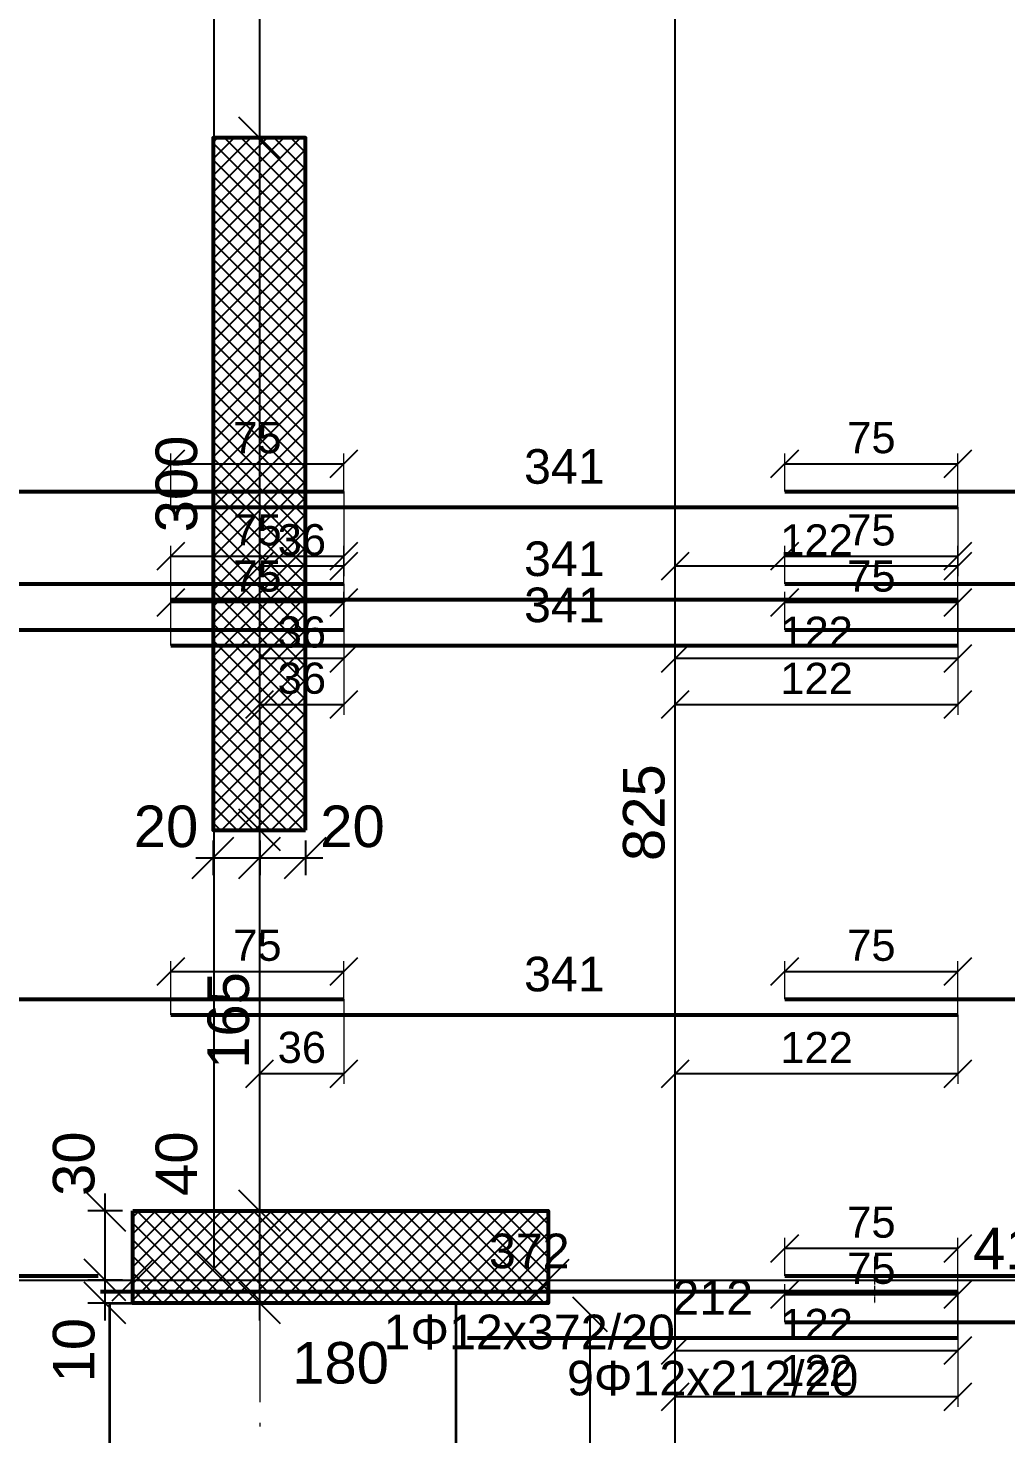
# Model space of a CAD drawing. Header units: millimetres. Extents: x -404 to 6018, y -5139 to 7890.
# Drawn here: x 725 to 1148, y -57 to 553 of the extents above; entities that cross this region are included whole.
import ezdxf
from ezdxf.enums import TextEntityAlignment as Align

# ---------------------------------------------------------------- set-up
doc = ezdxf.new("R2010")
doc.units = ezdxf.units.MM
doc.linetypes.add('ZWCAD_ISO04W100', pattern=[30.5, 24, -3, 0.5, -3])
for name, color, linetype, lineweight in [('AXIS LINES', 255, 'ZWCAD_ISO04W100', 13), ('SLAB', 3, 'Continuous', 35), ('WALL', 10, 'Continuous', 53)]:
    doc.layers.add(name, color=color, linetype=linetype, lineweight=lineweight)
for name, color, linetype in [('FW_DIM', 7, 'Continuous'), ('FW_WALL_HATCH', 8, 'Continuous'), ('REB_BOT_MESH_X', 5, 'Continuous'), ('REB_BOT_MESH_X_AXDIM', 5, 'Continuous'), ('REB_BOT_MESH_X_LAP', 5, 'Continuous'), ('REB_BOT_MESH_X_RANGE', 5, 'Continuous'), ('REB_BOT_MESH_X_TEXT', 5, 'Continuous')]:
    doc.layers.add(name, color=color, linetype=linetype)
doc.styles.add('REBAR_TXT', font='arial.ttf')
doc.styles.get("Standard").update_dxf_attribs({"font": 'arial.ttf'})
doc.dimstyles.new('FW_DIM', dxfattribs={"dimtxt": 18, "dimasz": 9, "dimexe": 7.5, "dimexo": 4.5, "dimgap": 4.5, "dimtad": 1, "dimdec": 0, "dimtxsty": 'Standard', "dimtsz": 9, "dimcen": 2.5, "dimdle": 7.5, "dimclrd": 256, "dimclre": 256, "dimclrt": 7, "dimazin": 3, "dimtfac": 1, "dimtmove": 2, "dimatfit": 3})
doc.dimstyles.new('REBAR LAP', dxfattribs={"dimtxt": 13.5, "dimasz": 2.5, "dimexe": 4.5, "dimexo": 0, "dimgap": 4.5, "dimtad": 1, "dimdec": 0, "dimtxsty": 'Standard', "dimtsz": 6, "dimcen": 2.5, "dimclrd": 6, "dimclre": 6, "dimclrt": 7, "dimazin": 3, "dimtfac": 1, "dimtmove": 2, "dimatfit": 3, "dimlwd": 25, "dimlwe": 18})
doc.dimstyles.new('REBAR M-200', dxfattribs={"dimtxt": 15, "dimasz": 15, "dimexe": 25, "dimexo": 12.5, "dimgap": 10, "dimtad": 1, "dimdec": 0, "dimtxsty": 'Standard', "dimblk": 'NONE', "dimcen": 50, "dimse1": 1, "dimse2": 1, "dimclrd": 6, "dimclre": 6, "dimclrt": 7, "dimazin": 3, "dimtfac": 1, "dimtmove": 2, "dimatfit": 3, "dimldrblk": 'NONE', "dimlwd": 53})
doc.dimstyles.new('REBAR RANGE', dxfattribs={"dimtxt": 15, "dimasz": 2.5, "dimexe": 0, "dimexo": 0, "dimgap": 10, "dimtad": 1, "dimdec": 0, "dimtxsty": 'Standard', "dimtsz": 7.5, "dimcen": 2.5, "dimse1": 1, "dimse2": 1, "dimclrd": 6, "dimclre": 6, "dimclrt": 7, "dimazin": 3, "dimtfac": 1, "dimtmove": 2, "dimatfit": 3, "dimlwd": 25})

# ---------------------------------------------------------------- blocks, each defined once
blk = doc.blocks.new('*D276')
at = {"color": 6, "lineweight": 53}
blk.add_line((395.5, 351.75), (861.5, 351.75), dxfattribs=at)
at = {"layer": 'Defpoints'}
for p in [(395.5, 351.75), (395.5, 351.75), (861.5, 351.75)]:
    blk.add_point(p, dxfattribs=at)
at = {"layer": 'REB_BOT_MESH_X', "color": 7, "insert": (628.5, 369.25), "char_height": 15, "attachment_point": 5}
blk.add_mtext('466', dxfattribs=at)
blk = doc.blocks.new('_NONE')
blk = doc.blocks.new('*D277')
at = {"color": 6, "lineweight": 53}
blk.add_line((786.5, 345), (1127.5, 345), dxfattribs=at)
at = {"layer": 'Defpoints'}
for p in [(786.5, 345), (786.5, 345), (1127.5, 345)]:
    blk.add_point(p, dxfattribs=at)
at = {"layer": 'REB_BOT_MESH_X', "color": 7, "insert": (957, 362.5), "char_height": 15, "attachment_point": 5}
blk.add_mtext('341', dxfattribs=at)
blk = doc.blocks.new('*D278')
at = {"color": 6, "lineweight": 53}
blk.add_line((1052.5, 351.75), (1638.5, 351.75), dxfattribs=at)
at = {"layer": 'Defpoints'}
for p in [(1052.5, 351.75), (1052.5, 351.75), (1638.5, 351.75)]:
    blk.add_point(p, dxfattribs=at)
at = {"layer": 'REB_BOT_MESH_X', "color": 7, "insert": (1345.5, 369.25), "char_height": 15, "attachment_point": 5}
blk.add_mtext('586', dxfattribs=at)
blk = doc.blocks.new('_Oblique')
at = {"color": 0, "linetype": 'ByBlock', "lineweight": -2}
blk.add_line((-0.5, -0.5), (0.5, 0.5), dxfattribs=at)
blk = doc.blocks.new('*D282')
at = {"color": 6, "lineweight": 18}
for p, q in [((786.5, 345), (786.5, 368.25)), ((861.5, 351.75), (861.5, 368.25))]:
    blk.add_line(p, q, dxfattribs=at)
at = {"color": 6, "lineweight": 25}
blk.add_line((786.5, 363.75), (861.5, 363.75), dxfattribs=at)
at = {"layer": 'Defpoints'}
for p in [(786.5, 363.75), (861.5, 351.75), (786.5, 345)]:
    blk.add_point(p, dxfattribs=at)
at = {"layer": 'REB_BOT_MESH_X_LAP', "color": 6, "xscale": 12, "yscale": 12}
for p in [(786.5, 363.75), (861.5, 363.75)]:
    blk.add_blockref('_OBLIQUE', p, dxfattribs=at)
at = {"layer": 'REB_BOT_MESH_X_LAP', "color": 7, "insert": (824, 375), "char_height": 13.5, "attachment_point": 5}
blk.add_mtext('75', dxfattribs=at)
blk = doc.blocks.new('*D283')
at = {"color": 6, "lineweight": 18}
for p, q in [((825, 351.75), (825, 315)), ((861.5, 351.75), (861.5, 315))]:
    blk.add_line(p, q, dxfattribs=at)
at = {"color": 6, "lineweight": 25}
blk.add_line((825, 319.5), (861.5, 319.5), dxfattribs=at)
at = {"layer": 'Defpoints'}
for p in [(825, 351.75), (861.5, 351.75), (825, 319.5)]:
    blk.add_point(p, dxfattribs=at)
at = {"layer": 'REB_BOT_MESH_X_AXDIM', "color": 6, "xscale": 12, "yscale": 12}
for p in [(825, 319.5), (861.5, 319.5)]:
    blk.add_blockref('_OBLIQUE', p, dxfattribs=at)
at = {"layer": 'REB_BOT_MESH_X_AXDIM', "color": 7, "insert": (843.25, 330.75), "char_height": 13.5, "attachment_point": 5}
blk.add_mtext('36', dxfattribs=at)
blk = doc.blocks.new('*D284')
at = {"color": 6, "lineweight": 18}
for p, q in [((1052.5, 351.75), (1052.5, 368.25)), ((1127.5, 345), (1127.5, 368.25))]:
    blk.add_line(p, q, dxfattribs=at)
at = {"color": 6, "lineweight": 25}
blk.add_line((1052.5, 363.75), (1127.5, 363.75), dxfattribs=at)
at = {"layer": 'Defpoints'}
for p in [(1052.5, 363.75), (1052.5, 351.75), (1127.5, 345)]:
    blk.add_point(p, dxfattribs=at)
at = {"layer": 'REB_BOT_MESH_X_LAP', "color": 6, "xscale": 12, "yscale": 12}
for p in [(1052.5, 363.75), (1127.5, 363.75)]:
    blk.add_blockref('_OBLIQUE', p, dxfattribs=at)
at = {"layer": 'REB_BOT_MESH_X_LAP', "color": 7, "insert": (1090, 375), "char_height": 13.5, "attachment_point": 5}
blk.add_mtext('75', dxfattribs=at)
blk = doc.blocks.new('*D285')
at = {"color": 6, "lineweight": 18}
for p, q in [((1005, 345), (1005, 315)), ((1127.5, 345), (1127.5, 315))]:
    blk.add_line(p, q, dxfattribs=at)
at = {"color": 6, "lineweight": 25}
blk.add_line((1005, 319.5), (1127.5, 319.5), dxfattribs=at)
at = {"layer": 'Defpoints'}
for p in [(1005, 345), (1127.5, 345), (1005, 319.5)]:
    blk.add_point(p, dxfattribs=at)
at = {"layer": 'REB_BOT_MESH_X_AXDIM', "color": 6, "xscale": 12, "yscale": 12}
for p in [(1005, 319.5), (1127.5, 319.5)]:
    blk.add_blockref('_OBLIQUE', p, dxfattribs=at)
at = {"layer": 'REB_BOT_MESH_X_AXDIM', "color": 7, "insert": (1066.25, 330.75), "char_height": 13.5, "attachment_point": 5}
blk.add_mtext('122', dxfattribs=at)
blk = doc.blocks.new('*D289')
at = {"color": 6, "lineweight": 53}
blk.add_line((395.5, 11.75), (755, 11.75), dxfattribs=at)
at = {"layer": 'Defpoints'}
for p in [(395.5, 11.75), (395.5, 11.75), (755, 11.75)]:
    blk.add_point(p, dxfattribs=at)
at = {"layer": 'REB_BOT_MESH_X', "color": 7, "insert": (575.25, 29.25), "char_height": 15, "attachment_point": 5}
blk.add_mtext('360', dxfattribs=at)
blk = doc.blocks.new('*D312')
at = {"color": 6, "lineweight": 53}
blk.add_line((915, -15), (1127.5, -15), dxfattribs=at)
at = {"layer": 'Defpoints'}
for p in [(915, -15), (915, -15), (1127.5, -15)]:
    blk.add_point(p, dxfattribs=at)
at = {"layer": 'REB_BOT_MESH_X', "color": 7, "insert": (1021.25, 2.5), "char_height": 15, "attachment_point": 5}
blk.add_mtext('212', dxfattribs=at)
blk = doc.blocks.new('*D313')
at = {"color": 6, "lineweight": 53}
blk.add_line((1052.5, -8.25), (1604, -8.25), dxfattribs=at)
at = {"layer": 'Defpoints'}
for p in [(1052.5, -8.25), (1052.5, -8.25), (1604, -8.25)]:
    blk.add_point(p, dxfattribs=at)
at = {"layer": 'REB_BOT_MESH_X', "color": 7, "insert": (1328.25, 9.25), "char_height": 15, "attachment_point": 5}
blk.add_mtext('552', dxfattribs=at)
blk = doc.blocks.new('*D314')
at = {"color": 6, "lineweight": 18}
for p, q in [((1052.5, -8.25), (1052.5, 8.25)), ((1127.5, -15), (1127.5, 8.25))]:
    blk.add_line(p, q, dxfattribs=at)
at = {"color": 6, "lineweight": 25}
blk.add_line((1052.5, 3.75), (1127.5, 3.75), dxfattribs=at)
at = {"layer": 'Defpoints'}
for p in [(1052.5, 3.75), (1052.5, -8.25), (1127.5, -15)]:
    blk.add_point(p, dxfattribs=at)
at = {"layer": 'REB_BOT_MESH_X_LAP', "color": 6, "xscale": 12, "yscale": 12}
for p in [(1052.5, 3.75), (1127.5, 3.75)]:
    blk.add_blockref('_OBLIQUE', p, dxfattribs=at)
at = {"layer": 'REB_BOT_MESH_X_LAP', "color": 7, "insert": (1090, 15), "char_height": 13.5, "attachment_point": 5}
blk.add_mtext('75', dxfattribs=at)
blk = doc.blocks.new('*D315')
at = {"color": 6, "lineweight": 18}
for p, q in [((1005, -15), (1005, -45)), ((1127.5, -15), (1127.5, -45))]:
    blk.add_line(p, q, dxfattribs=at)
at = {"color": 6, "lineweight": 25}
blk.add_line((1005, -40.5), (1127.5, -40.5), dxfattribs=at)
at = {"layer": 'Defpoints'}
for p in [(1005, -15), (1127.5, -15), (1005, -40.5)]:
    blk.add_point(p, dxfattribs=at)
at = {"layer": 'REB_BOT_MESH_X_AXDIM', "color": 6, "xscale": 12, "yscale": 12}
for p in [(1005, -40.5), (1127.5, -40.5)]:
    blk.add_blockref('_OBLIQUE', p, dxfattribs=at)
at = {"layer": 'REB_BOT_MESH_X_AXDIM', "color": 7, "insert": (1066.25, -29.25), "char_height": 13.5, "attachment_point": 5}
blk.add_mtext('122', dxfattribs=at)
blk = doc.blocks.new('*D327')
at = {"color": 6, "lineweight": 53}
blk.add_line((395.5, 291.75), (861.5, 291.75), dxfattribs=at)
at = {"layer": 'Defpoints'}
for p in [(395.5, 291.75), (395.5, 291.75), (861.5, 291.75)]:
    blk.add_point(p, dxfattribs=at)
at = {"layer": 'REB_BOT_MESH_X', "color": 7, "insert": (628.5, 309.25), "char_height": 15, "attachment_point": 5}
blk.add_mtext('466', dxfattribs=at)
blk = doc.blocks.new('*D328')
at = {"color": 6, "lineweight": 53}
blk.add_line((786.5, 285), (1127.5, 285), dxfattribs=at)
at = {"layer": 'Defpoints'}
for p in [(786.5, 285), (786.5, 285), (1127.5, 285)]:
    blk.add_point(p, dxfattribs=at)
at = {"layer": 'REB_BOT_MESH_X', "color": 7, "insert": (957, 302.5), "char_height": 15, "attachment_point": 5}
blk.add_mtext('341', dxfattribs=at)
blk = doc.blocks.new('*D329')
at = {"color": 6, "lineweight": 53}
blk.add_line((1052.5, 291.75), (1644, 291.75), dxfattribs=at)
at = {"layer": 'Defpoints'}
for p in [(1052.5, 291.75), (1052.5, 291.75), (1644, 291.75)]:
    blk.add_point(p, dxfattribs=at)
at = {"layer": 'REB_BOT_MESH_X', "color": 7, "insert": (1348.25, 309.25), "char_height": 15, "attachment_point": 5}
blk.add_mtext('592', dxfattribs=at)
blk = doc.blocks.new('*D332')
at = {"color": 6, "lineweight": 18}
for p, q in [((786.5, 285), (786.5, 308.25)), ((861.5, 291.75), (861.5, 308.25))]:
    blk.add_line(p, q, dxfattribs=at)
at = {"color": 6, "lineweight": 25}
blk.add_line((786.5, 303.75), (861.5, 303.75), dxfattribs=at)
at = {"layer": 'Defpoints'}
for p in [(786.5, 303.75), (861.5, 291.75), (786.5, 285)]:
    blk.add_point(p, dxfattribs=at)
at = {"layer": 'REB_BOT_MESH_X_LAP', "color": 6, "xscale": 12, "yscale": 12}
for p in [(786.5, 303.75), (861.5, 303.75)]:
    blk.add_blockref('_OBLIQUE', p, dxfattribs=at)
at = {"layer": 'REB_BOT_MESH_X_LAP', "color": 7, "insert": (824, 315), "char_height": 13.5, "attachment_point": 5}
blk.add_mtext('75', dxfattribs=at)
blk = doc.blocks.new('*D333')
at = {"color": 6, "lineweight": 18}
for p, q in [((825, 291.75), (825, 255)), ((861.5, 291.75), (861.5, 255))]:
    blk.add_line(p, q, dxfattribs=at)
at = {"color": 6, "lineweight": 25}
blk.add_line((825, 259.5), (861.5, 259.5), dxfattribs=at)
at = {"layer": 'Defpoints'}
for p in [(825, 291.75), (861.5, 291.75), (825, 259.5)]:
    blk.add_point(p, dxfattribs=at)
at = {"layer": 'REB_BOT_MESH_X_AXDIM', "color": 6, "xscale": 12, "yscale": 12}
for p in [(825, 259.5), (861.5, 259.5)]:
    blk.add_blockref('_OBLIQUE', p, dxfattribs=at)
at = {"layer": 'REB_BOT_MESH_X_AXDIM', "color": 7, "insert": (843.25, 270.75), "char_height": 13.5, "attachment_point": 5}
blk.add_mtext('36', dxfattribs=at)
blk = doc.blocks.new('*D334')
at = {"color": 6, "lineweight": 18}
for p, q in [((1052.5, 291.75), (1052.5, 308.25)), ((1127.5, 285), (1127.5, 308.25))]:
    blk.add_line(p, q, dxfattribs=at)
at = {"color": 6, "lineweight": 25}
blk.add_line((1052.5, 303.75), (1127.5, 303.75), dxfattribs=at)
at = {"layer": 'Defpoints'}
for p in [(1052.5, 303.75), (1052.5, 291.75), (1127.5, 285)]:
    blk.add_point(p, dxfattribs=at)
at = {"layer": 'REB_BOT_MESH_X_LAP', "color": 6, "xscale": 12, "yscale": 12}
for p in [(1052.5, 303.75), (1127.5, 303.75)]:
    blk.add_blockref('_OBLIQUE', p, dxfattribs=at)
at = {"layer": 'REB_BOT_MESH_X_LAP', "color": 7, "insert": (1090, 315), "char_height": 13.5, "attachment_point": 5}
blk.add_mtext('75', dxfattribs=at)
blk = doc.blocks.new('*D335')
at = {"color": 6, "lineweight": 18}
for p, q in [((1005, 285), (1005, 255)), ((1127.5, 285), (1127.5, 255))]:
    blk.add_line(p, q, dxfattribs=at)
at = {"color": 6, "lineweight": 25}
blk.add_line((1005, 259.5), (1127.5, 259.5), dxfattribs=at)
at = {"layer": 'Defpoints'}
for p in [(1005, 285), (1127.5, 285), (1005, 259.5)]:
    blk.add_point(p, dxfattribs=at)
at = {"layer": 'REB_BOT_MESH_X_AXDIM', "color": 6, "xscale": 12, "yscale": 12}
for p in [(1005, 259.5), (1127.5, 259.5)]:
    blk.add_blockref('_OBLIQUE', p, dxfattribs=at)
at = {"layer": 'REB_BOT_MESH_X_AXDIM', "color": 7, "insert": (1066.25, 270.75), "char_height": 13.5, "attachment_point": 5}
blk.add_mtext('122', dxfattribs=at)
blk = doc.blocks.new('*D357')
at = {"color": 6, "lineweight": 53}
blk.add_line((395.5, 131.75), (861.5, 131.75), dxfattribs=at)
at = {"layer": 'Defpoints'}
for p in [(395.5, 131.75), (395.5, 131.75), (861.5, 131.75)]:
    blk.add_point(p, dxfattribs=at)
at = {"layer": 'REB_BOT_MESH_X', "color": 7, "insert": (628.5, 149.25), "char_height": 15, "attachment_point": 5}
blk.add_mtext('466', dxfattribs=at)
blk = doc.blocks.new('*D358')
at = {"color": 6, "lineweight": 53}
blk.add_line((786.5, 125), (1127.5, 125), dxfattribs=at)
at = {"layer": 'Defpoints'}
for p in [(786.5, 125), (786.5, 125), (1127.5, 125)]:
    blk.add_point(p, dxfattribs=at)
at = {"layer": 'REB_BOT_MESH_X', "color": 7, "insert": (957, 142.5), "char_height": 15, "attachment_point": 5}
blk.add_mtext('341', dxfattribs=at)
blk = doc.blocks.new('*D359')
at = {"color": 6, "lineweight": 53}
blk.add_line((1052.5, 131.75), (1604, 131.75), dxfattribs=at)
at = {"layer": 'Defpoints'}
for p in [(1052.5, 131.75), (1052.5, 131.75), (1604, 131.75)]:
    blk.add_point(p, dxfattribs=at)
at = {"layer": 'REB_BOT_MESH_X', "color": 7, "insert": (1328.25, 149.25), "char_height": 15, "attachment_point": 5}
blk.add_mtext('552', dxfattribs=at)
blk = doc.blocks.new('*D362')
at = {"color": 6, "lineweight": 18}
for p, q in [((786.5, 125), (786.5, 148.25)), ((861.5, 131.75), (861.5, 148.25))]:
    blk.add_line(p, q, dxfattribs=at)
at = {"color": 6, "lineweight": 25}
blk.add_line((786.5, 143.75), (861.5, 143.75), dxfattribs=at)
at = {"layer": 'Defpoints'}
for p in [(786.5, 143.75), (861.5, 131.75), (786.5, 125)]:
    blk.add_point(p, dxfattribs=at)
at = {"layer": 'REB_BOT_MESH_X_LAP', "color": 6, "xscale": 12, "yscale": 12}
for p in [(786.5, 143.75), (861.5, 143.75)]:
    blk.add_blockref('_OBLIQUE', p, dxfattribs=at)
at = {"layer": 'REB_BOT_MESH_X_LAP', "color": 7, "insert": (824, 155), "char_height": 13.5, "attachment_point": 5}
blk.add_mtext('75', dxfattribs=at)
blk = doc.blocks.new('*D363')
at = {"color": 6, "lineweight": 18}
for p, q in [((825, 131.75), (825, 95)), ((861.5, 131.75), (861.5, 95))]:
    blk.add_line(p, q, dxfattribs=at)
at = {"color": 6, "lineweight": 25}
blk.add_line((825, 99.5), (861.5, 99.5), dxfattribs=at)
at = {"layer": 'Defpoints'}
for p in [(825, 131.75), (861.5, 131.75), (825, 99.5)]:
    blk.add_point(p, dxfattribs=at)
at = {"layer": 'REB_BOT_MESH_X_AXDIM', "color": 6, "xscale": 12, "yscale": 12}
for p in [(825, 99.5), (861.5, 99.5)]:
    blk.add_blockref('_OBLIQUE', p, dxfattribs=at)
at = {"layer": 'REB_BOT_MESH_X_AXDIM', "color": 7, "insert": (843.25, 110.75), "char_height": 13.5, "attachment_point": 5}
blk.add_mtext('36', dxfattribs=at)
blk = doc.blocks.new('*D364')
at = {"color": 6, "lineweight": 18}
for p, q in [((1052.5, 131.75), (1052.5, 148.25)), ((1127.5, 125), (1127.5, 148.25))]:
    blk.add_line(p, q, dxfattribs=at)
at = {"color": 6, "lineweight": 25}
blk.add_line((1052.5, 143.75), (1127.5, 143.75), dxfattribs=at)
at = {"layer": 'Defpoints'}
for p in [(1052.5, 143.75), (1052.5, 131.75), (1127.5, 125)]:
    blk.add_point(p, dxfattribs=at)
at = {"layer": 'REB_BOT_MESH_X_LAP', "color": 6, "xscale": 12, "yscale": 12}
for p in [(1052.5, 143.75), (1127.5, 143.75)]:
    blk.add_blockref('_OBLIQUE', p, dxfattribs=at)
at = {"layer": 'REB_BOT_MESH_X_LAP', "color": 7, "insert": (1090, 155), "char_height": 13.5, "attachment_point": 5}
blk.add_mtext('75', dxfattribs=at)
blk = doc.blocks.new('*D365')
at = {"color": 6, "lineweight": 18}
for p, q in [((1005, 125), (1005, 95)), ((1127.5, 125), (1127.5, 95))]:
    blk.add_line(p, q, dxfattribs=at)
at = {"color": 6, "lineweight": 25}
blk.add_line((1005, 99.5), (1127.5, 99.5), dxfattribs=at)
at = {"layer": 'Defpoints'}
for p in [(1005, 125), (1127.5, 125), (1005, 99.5)]:
    blk.add_point(p, dxfattribs=at)
at = {"layer": 'REB_BOT_MESH_X_AXDIM', "color": 6, "xscale": 12, "yscale": 12}
for p in [(1005, 99.5), (1127.5, 99.5)]:
    blk.add_blockref('_OBLIQUE', p, dxfattribs=at)
at = {"layer": 'REB_BOT_MESH_X_AXDIM', "color": 7, "insert": (1066.25, 110.75), "char_height": 13.5, "attachment_point": 5}
blk.add_mtext('122', dxfattribs=at)
blk = doc.blocks.new('*D419')
at = {"color": 6, "lineweight": 53}
blk.add_line((756, 5), (1127.5, 5), dxfattribs=at)
at = {"layer": 'Defpoints'}
for p in [(756, 5), (756, 5), (1127.5, 5)]:
    blk.add_point(p, dxfattribs=at)
at = {"layer": 'REB_BOT_MESH_X', "color": 7, "insert": (941.75, 22.5), "char_height": 15, "attachment_point": 5}
blk.add_mtext('372', dxfattribs=at)
blk = doc.blocks.new('*D420')
at = {"color": 6, "lineweight": 53}
blk.add_line((1052.5, 11.75), (1604, 11.75), dxfattribs=at)
at = {"layer": 'Defpoints'}
for p in [(1052.5, 11.75), (1052.5, 11.75), (1604, 11.75)]:
    blk.add_point(p, dxfattribs=at)
at = {"layer": 'REB_BOT_MESH_X', "color": 7, "insert": (1328.25, 29.25), "char_height": 15, "attachment_point": 5}
blk.add_mtext('552', dxfattribs=at)
blk = doc.blocks.new('*D421')
at = {"color": 6, "lineweight": 18}
for p, q in [((1052.5, 11.75), (1052.5, 28.25)), ((1127.5, 5), (1127.5, 28.25))]:
    blk.add_line(p, q, dxfattribs=at)
at = {"color": 6, "lineweight": 25}
blk.add_line((1052.5, 23.75), (1127.5, 23.75), dxfattribs=at)
at = {"layer": 'Defpoints'}
for p in [(1052.5, 23.75), (1052.5, 11.75), (1127.5, 5)]:
    blk.add_point(p, dxfattribs=at)
at = {"layer": 'REB_BOT_MESH_X_LAP', "color": 6, "xscale": 12, "yscale": 12}
for p in [(1052.5, 23.75), (1127.5, 23.75)]:
    blk.add_blockref('_OBLIQUE', p, dxfattribs=at)
at = {"layer": 'REB_BOT_MESH_X_LAP', "color": 7, "insert": (1090, 35), "char_height": 13.5, "attachment_point": 5}
blk.add_mtext('75', dxfattribs=at)
blk = doc.blocks.new('*D422')
at = {"color": 6, "lineweight": 18}
for p, q in [((1005, 5), (1005, -25)), ((1127.5, 5), (1127.5, -25))]:
    blk.add_line(p, q, dxfattribs=at)
at = {"color": 6, "lineweight": 25}
blk.add_line((1005, -20.5), (1127.5, -20.5), dxfattribs=at)
at = {"layer": 'Defpoints'}
for p in [(1005, 5), (1127.5, 5), (1005, -20.5)]:
    blk.add_point(p, dxfattribs=at)
at = {"layer": 'REB_BOT_MESH_X_AXDIM', "color": 6, "xscale": 12, "yscale": 12}
for p in [(1005, -20.5), (1127.5, -20.5)]:
    blk.add_blockref('_OBLIQUE', p, dxfattribs=at)
at = {"layer": 'REB_BOT_MESH_X_AXDIM', "color": 7, "insert": (1066.25, -9.25), "char_height": 13.5, "attachment_point": 5}
blk.add_mtext('122', dxfattribs=at)
blk = doc.blocks.new('*D424')
at = {"color": 6, "lineweight": 53}
blk.add_line((395.5, 311.75), (861.5, 311.75), dxfattribs=at)
at = {"layer": 'Defpoints'}
for p in [(395.5, 311.75), (395.5, 311.75), (861.5, 311.75)]:
    blk.add_point(p, dxfattribs=at)
at = {"layer": 'REB_BOT_MESH_X', "color": 7, "insert": (628.5, 329.25), "char_height": 15, "attachment_point": 5}
blk.add_mtext('466', dxfattribs=at)
blk = doc.blocks.new('*D425')
at = {"color": 6, "lineweight": 53}
blk.add_line((786.5, 305), (1127.5, 305), dxfattribs=at)
at = {"layer": 'Defpoints'}
for p in [(786.5, 305), (786.5, 305), (1127.5, 305)]:
    blk.add_point(p, dxfattribs=at)
at = {"layer": 'REB_BOT_MESH_X', "color": 7, "insert": (957, 322.5), "char_height": 15, "attachment_point": 5}
blk.add_mtext('341', dxfattribs=at)
blk = doc.blocks.new('*D426')
at = {"color": 6, "lineweight": 53}
blk.add_line((1052.5, 311.75), (1604, 311.75), dxfattribs=at)
at = {"layer": 'Defpoints'}
for p in [(1052.5, 311.75), (1052.5, 311.75), (1604, 311.75)]:
    blk.add_point(p, dxfattribs=at)
at = {"layer": 'REB_BOT_MESH_X', "color": 7, "insert": (1328.25, 329.25), "char_height": 15, "attachment_point": 5}
blk.add_mtext('552', dxfattribs=at)
blk = doc.blocks.new('*D429')
at = {"color": 6, "lineweight": 18}
for p, q in [((786.5, 305), (786.5, 328.25)), ((861.5, 311.75), (861.5, 328.25))]:
    blk.add_line(p, q, dxfattribs=at)
at = {"color": 6, "lineweight": 25}
blk.add_line((786.5, 323.75), (861.5, 323.75), dxfattribs=at)
at = {"layer": 'Defpoints'}
for p in [(786.5, 323.75), (861.5, 311.75), (786.5, 305)]:
    blk.add_point(p, dxfattribs=at)
at = {"layer": 'REB_BOT_MESH_X_LAP', "color": 6, "xscale": 12, "yscale": 12}
for p in [(786.5, 323.75), (861.5, 323.75)]:
    blk.add_blockref('_OBLIQUE', p, dxfattribs=at)
at = {"layer": 'REB_BOT_MESH_X_LAP', "color": 7, "insert": (824, 335), "char_height": 13.5, "attachment_point": 5}
blk.add_mtext('75', dxfattribs=at)
blk = doc.blocks.new('*D430')
at = {"color": 6, "lineweight": 18}
for p, q in [((825, 311.75), (825, 275)), ((861.5, 311.75), (861.5, 275))]:
    blk.add_line(p, q, dxfattribs=at)
at = {"color": 6, "lineweight": 25}
blk.add_line((825, 279.5), (861.5, 279.5), dxfattribs=at)
at = {"layer": 'Defpoints'}
for p in [(825, 311.75), (861.5, 311.75), (825, 279.5)]:
    blk.add_point(p, dxfattribs=at)
at = {"layer": 'REB_BOT_MESH_X_AXDIM', "color": 6, "xscale": 12, "yscale": 12}
for p in [(825, 279.5), (861.5, 279.5)]:
    blk.add_blockref('_OBLIQUE', p, dxfattribs=at)
at = {"layer": 'REB_BOT_MESH_X_AXDIM', "color": 7, "insert": (843.25, 290.75), "char_height": 13.5, "attachment_point": 5}
blk.add_mtext('36', dxfattribs=at)
blk = doc.blocks.new('*D431')
at = {"color": 6, "lineweight": 18}
for p, q in [((1052.5, 311.75), (1052.5, 328.25)), ((1127.5, 305), (1127.5, 328.25))]:
    blk.add_line(p, q, dxfattribs=at)
at = {"color": 6, "lineweight": 25}
blk.add_line((1052.5, 323.75), (1127.5, 323.75), dxfattribs=at)
at = {"layer": 'Defpoints'}
for p in [(1052.5, 323.75), (1052.5, 311.75), (1127.5, 305)]:
    blk.add_point(p, dxfattribs=at)
at = {"layer": 'REB_BOT_MESH_X_LAP', "color": 6, "xscale": 12, "yscale": 12}
for p in [(1052.5, 323.75), (1127.5, 323.75)]:
    blk.add_blockref('_OBLIQUE', p, dxfattribs=at)
at = {"layer": 'REB_BOT_MESH_X_LAP', "color": 7, "insert": (1090, 335), "char_height": 13.5, "attachment_point": 5}
blk.add_mtext('75', dxfattribs=at)
blk = doc.blocks.new('*D432')
at = {"color": 6, "lineweight": 18}
for p, q in [((1005, 305), (1005, 275)), ((1127.5, 305), (1127.5, 275))]:
    blk.add_line(p, q, dxfattribs=at)
at = {"color": 6, "lineweight": 25}
blk.add_line((1005, 279.5), (1127.5, 279.5), dxfattribs=at)
at = {"layer": 'Defpoints'}
for p in [(1005, 305), (1127.5, 305), (1005, 279.5)]:
    blk.add_point(p, dxfattribs=at)
at = {"layer": 'REB_BOT_MESH_X_AXDIM', "color": 6, "xscale": 12, "yscale": 12}
for p in [(1005, 279.5), (1127.5, 279.5)]:
    blk.add_blockref('_OBLIQUE', p, dxfattribs=at)
at = {"layer": 'REB_BOT_MESH_X_AXDIM', "color": 7, "insert": (1066.25, 290.75), "char_height": 13.5, "attachment_point": 5}
blk.add_mtext('122', dxfattribs=at)
blk = doc.blocks.new('*D470')
at = {"color": 6, "lineweight": 25}
blk.add_line((805.25, 15), (805.25, 1395), dxfattribs=at)
at = {"layer": 'Defpoints'}
for p in [(805.25, 1395), (805.25, 15), (805.25, 15)]:
    blk.add_point(p, dxfattribs=at)
at = {"layer": 'REB_BOT_MESH_X_RANGE', "color": 6, "xscale": 15, "yscale": 15, "rotation": 90}
for p in [(805.25, 1395), (805.25, 15)]:
    blk.add_blockref('_OBLIQUE', p, dxfattribs=at)
at = {"layer": 'REB_BOT_MESH_X_RANGE', "color": 7, "insert": (787.75, 705), "char_height": 15, "attachment_point": 5, "rotation": 90}
blk.add_mtext('1380', dxfattribs=at)
blk = doc.blocks.new('*D471')
at = {"color": 6, "lineweight": 25}
blk.add_line((805.25, 15), (805.25, 1395), dxfattribs=at)
at = {"layer": 'Defpoints'}
for p in [(805.25, 1395), (805.25, 15), (805.25, 15)]:
    blk.add_point(p, dxfattribs=at)
at = {"layer": 'REB_BOT_MESH_X_RANGE', "color": 6, "xscale": 15, "yscale": 15, "rotation": 90}
for p in [(805.25, 1395), (805.25, 15)]:
    blk.add_blockref('_OBLIQUE', p, dxfattribs=at)
at = {"layer": 'REB_BOT_MESH_X_RANGE', "color": 7, "insert": (787.75, 705), "char_height": 15, "attachment_point": 5, "rotation": 90}
blk.add_mtext('1380', dxfattribs=at)
blk = doc.blocks.new('*D486')
at = {"color": 6, "lineweight": 25}
blk.add_line((968.125, -185), (968.125, -5), dxfattribs=at)
at = {"layer": 'Defpoints'}
for p in [(968.125, -5), (968.125, -185), (968.125, -185)]:
    blk.add_point(p, dxfattribs=at)
at = {"layer": 'REB_BOT_MESH_X_RANGE', "color": 6, "xscale": 15, "yscale": 15, "rotation": 90}
for p in [(968.125, -5), (968.125, -185)]:
    blk.add_blockref('_OBLIQUE', p, dxfattribs=at)
at = {"layer": 'REB_BOT_MESH_X_RANGE', "color": 7, "insert": (950.625, -95), "char_height": 15, "attachment_point": 5, "rotation": 90}
blk.add_mtext('180', dxfattribs=at)
blk = doc.blocks.new('*D518')
for p, q in [((758, -7.5), (758, 17.5)), ((765.5, 10), (750.5, 10)), ((765.5, 0), (750.5, 0))]:
    blk.add_line(p, q)
at = {"layer": 'Defpoints'}
for p in [(770, 10), (758, 0), (770, 0)]:
    blk.add_point(p, dxfattribs=at)
at = {"layer": 'FW_DIM', "xscale": 18, "yscale": 18, "rotation": 90}
for p in [(758, 10), (758, 0)]:
    blk.add_blockref('_OBLIQUE', p, dxfattribs=at)
at = {"layer": 'FW_DIM', "color": 7, "insert": (744.5, -20.4), "char_height": 18, "attachment_point": 5, "rotation": 90}
blk.add_mtext('10', dxfattribs=at)
blk = doc.blocks.new('*D519')
for p, q in [((758, 2.5), (758, 47.5)), ((765.5, 40), (750.5, 40)), ((765.5, 10), (750.5, 10))]:
    blk.add_line(p, q)
at = {"layer": 'Defpoints'}
for p in [(770, 40), (758, 10), (770, 10)]:
    blk.add_point(p, dxfattribs=at)
at = {"layer": 'FW_DIM', "xscale": 18, "yscale": 18, "rotation": 90}
for p in [(758, 40), (758, 10)]:
    blk.add_blockref('_OBLIQUE', p, dxfattribs=at)
at = {"layer": 'FW_DIM', "color": 7, "insert": (744.5, 60.4), "char_height": 18, "attachment_point": 5, "rotation": 90}
blk.add_mtext('30', dxfattribs=at)
blk = doc.blocks.new('*D522')
for p, q in [((804.80002, 200.5), (804.80002, 185.5)), ((825, 200.5), (825, 185.5)), ((797.30002, 193), (832.5, 193))]:
    blk.add_line(p, q)
at = {"layer": 'Defpoints'}
for p in [(804.80002, 205), (825, 205), (804.80002, 193)]:
    blk.add_point(p, dxfattribs=at)
at = {"layer": 'FW_DIM', "xscale": 18, "yscale": 18}
for p in [(804.80002, 193), (825, 193)]:
    blk.add_blockref('_OBLIQUE', p, dxfattribs=at)
at = {"layer": 'FW_DIM', "color": 7, "insert": (784.40002, 206.5), "char_height": 18, "attachment_point": 5}
blk.add_mtext('20', dxfattribs=at)
blk = doc.blocks.new('*D523')
for p, q in [((825, 200.5), (825, 185.5)), ((844.80002, 200.5), (844.80002, 185.5)), ((817.5, 193), (852.30002, 193))]:
    blk.add_line(p, q)
at = {"layer": 'Defpoints'}
for p in [(825, 205), (844.80002, 205), (825, 193)]:
    blk.add_point(p, dxfattribs=at)
at = {"layer": 'FW_DIM', "xscale": 18, "yscale": 18}
for p in [(825, 193), (844.80002, 193)]:
    blk.add_blockref('_OBLIQUE', p, dxfattribs=at)
at = {"layer": 'FW_DIM', "color": 7, "insert": (865.20002, 206.5), "char_height": 18, "attachment_point": 5}
blk.add_mtext('20', dxfattribs=at)
blk = doc.blocks.new('*D581')
for p, q in [((455, 14.5), (455, 17.5)), ((770, 14.5), (770, 17.5)), ((447.5, 10), (777.5, 10))]:
    blk.add_line(p, q)
at = {"layer": 'Defpoints'}
for p in [(455, 10), (455, 10), (770, 10)]:
    blk.add_point(p, dxfattribs=at)
at = {"layer": 'FW_DIM', "xscale": 18, "yscale": 18}
for p in [(455, 10), (770, 10)]:
    blk.add_blockref('_OBLIQUE', p, dxfattribs=at)
at = {"layer": 'FW_DIM', "color": 7, "insert": (612.5, 23.5), "char_height": 18, "attachment_point": 5}
blk.add_mtext('315', dxfattribs=at)
blk = doc.blocks.new('*D582')
for p, q in [((770, 14.5), (770, 17.5)), ((950, 14.5), (950, 17.5)), ((762.5, 10), (957.5, 10))]:
    blk.add_line(p, q)
at = {"layer": 'Defpoints'}
for p in [(770, 10), (770, 10), (950, 10)]:
    blk.add_point(p, dxfattribs=at)
at = {"layer": 'FW_DIM', "xscale": 18, "yscale": 18}
for p in [(770, 10), (950, 10)]:
    blk.add_blockref('_OBLIQUE', p, dxfattribs=at)
at = {"layer": 'FW_DIM', "color": 7, "insert": (860, -26), "char_height": 18, "attachment_point": 5}
blk.add_mtext('180', dxfattribs=at)
blk = doc.blocks.new('*D583')
for p, q in [((950, 14.5), (950, 17.5)), ((1360, 14.5), (1360, 17.5)), ((942.5, 10), (1367.5, 10))]:
    blk.add_line(p, q)
at = {"layer": 'Defpoints'}
for p in [(950, 10), (950, 10), (1360, 10)]:
    blk.add_point(p, dxfattribs=at)
at = {"layer": 'FW_DIM', "xscale": 18, "yscale": 18}
for p in [(950, 10), (1360, 10)]:
    blk.add_blockref('_OBLIQUE', p, dxfattribs=at)
at = {"layer": 'FW_DIM', "color": 7, "insert": (1155, 23.5), "char_height": 18, "attachment_point": 5}
blk.add_mtext('410', dxfattribs=at)
blk = doc.blocks.new('*D639')
for p, q in [((825, -7.5), (825, 47.5)), ((820.5, 40), (817.5, 40)), ((820.5, 0), (817.5, 0))]:
    blk.add_line(p, q)
at = {"layer": 'Defpoints'}
for p in [(825, 40), (825, 0), (825, 0)]:
    blk.add_point(p, dxfattribs=at)
at = {"layer": 'FW_DIM', "xscale": 18, "yscale": 18, "rotation": 90}
for p in [(825, 40), (825, 0)]:
    blk.add_blockref('_OBLIQUE', p, dxfattribs=at)
at = {"layer": 'FW_DIM', "color": 7, "insert": (789, 60.4), "char_height": 18, "attachment_point": 5, "rotation": 90}
blk.add_mtext('40', dxfattribs=at)
blk = doc.blocks.new('*D640')
for p, q in [((825, 32.5), (825, 212.5)), ((820.5, 205), (817.5, 205)), ((820.5, 40), (817.5, 40))]:
    blk.add_line(p, q)
at = {"layer": 'Defpoints'}
for p in [(825, 205), (825, 40), (825, 40)]:
    blk.add_point(p, dxfattribs=at)
at = {"layer": 'FW_DIM', "xscale": 18, "yscale": 18, "rotation": 90}
for p in [(825, 205), (825, 40)]:
    blk.add_blockref('_OBLIQUE', p, dxfattribs=at)
at = {"layer": 'FW_DIM', "color": 7, "insert": (811.5, 122.5), "char_height": 18, "attachment_point": 5, "rotation": 90}
blk.add_mtext('165', dxfattribs=at)
blk = doc.blocks.new('*D641')
for p, q in [((825, 197.5), (825, 512.5)), ((820.5, 505), (817.5, 505)), ((820.5, 205), (817.5, 205))]:
    blk.add_line(p, q)
at = {"layer": 'Defpoints'}
for p in [(825, 505), (825, 205), (825, 205)]:
    blk.add_point(p, dxfattribs=at)
at = {"layer": 'FW_DIM', "xscale": 18, "yscale": 18, "rotation": 90}
for p in [(825, 505), (825, 205)]:
    blk.add_blockref('_OBLIQUE', p, dxfattribs=at)
at = {"layer": 'FW_DIM', "color": 7, "insert": (789, 355), "char_height": 18, "attachment_point": 5, "rotation": 90}
blk.add_mtext('300', dxfattribs=at)
blk = doc.blocks.new('*D642')
for p, q in [((825, 497.5), (825, 1102.5)), ((820.5, 1095), (817.5, 1095)), ((820.5, 505), (817.5, 505))]:
    blk.add_line(p, q)
at = {"layer": 'Defpoints'}
for p in [(825, 1095), (825, 505), (825, 505)]:
    blk.add_point(p, dxfattribs=at)
at = {"layer": 'FW_DIM', "xscale": 18, "yscale": 18, "rotation": 90}
for p in [(825, 1095), (825, 505)]:
    blk.add_blockref('_OBLIQUE', p, dxfattribs=at)
at = {"layer": 'FW_DIM', "color": 7, "insert": (811.5, 800), "char_height": 18, "attachment_point": 5, "rotation": 90}
blk.add_mtext('590', dxfattribs=at)
blk = doc.blocks.new('*D649')
for p, q in [((1005, -207.40001), (1005, 632.5)), ((1000.5, 625), (997.5, 625)), ((1000.5, -199.90001), (997.5, -199.90001))]:
    blk.add_line(p, q)
at = {"layer": 'Defpoints'}
for p in [(1005, 625), (1005, -199.90001), (1005, -199.90001)]:
    blk.add_point(p, dxfattribs=at)
at = {"layer": 'FW_DIM', "xscale": 18, "yscale": 18, "rotation": 90}
for p in [(1005, 625), (1005, -199.90001)]:
    blk.add_blockref('_OBLIQUE', p, dxfattribs=at)
at = {"layer": 'FW_DIM', "color": 7, "insert": (991.5, 212.549995), "char_height": 18, "attachment_point": 5, "rotation": 90}
blk.add_mtext('825', dxfattribs=at)

msp = doc.modelspace()

# ---------------------------------------------------------------- hatches: boundary and pattern name
at = {"layer": 'FW_WALL_HATCH'}
h = msp.add_hatch(dxfattribs=at)
h.set_pattern_fill('ANSI37', scale=1.6)
h.paths.add_polyline_path([(844.8, 205), (804.8, 205), (804.8, 505), (844.8, 505), (844.8, 205)])
h = msp.add_hatch(dxfattribs=at)
h.set_pattern_fill('ANSI37', scale=1.6)
h.paths.add_polyline_path([(770, 40), (950, 40), (950, 0), (770, 0), (770, 40)])

# ---------------------------------------------------------------- linework, layer by layer
at = {"layer": 'AXIS LINES', "color": 0, "ltscale": 3}
for points in [[(825, 3140.04), (825, -400.07)], [(1005, 3140.04), (1005, -400.07)], [(-282.57, 10), (2132.41, 10)]]:
    msp.add_lwpolyline(points, dxfattribs=at)
at = {"layer": 'AXIS LINES', "ltscale": 0.08}
msp.add_lwpolyline([(1091.41, 20), (1091.41, 0)], dxfattribs=at)
at = {"layer": 'SLAB', "ltscale": 0.08}
msp.add_lwpolyline([(644.9, 1950), (644.9, 1490), (565.05, 1490), (565.1, 1529.38), (100.1, 1530), (100.1, 1410), (0, 1410), (0, 680), (0, 630), (60, 630), (60, -200), (760.1, -200), (760.1, 0), (910, 0), (910, -199.9), (1610, -199.9)], dxfattribs=at)
at = {"layer": 'WALL', "ltscale": 0.08}
msp.add_lwpolyline([(844.8, 205), (844.8, 505), (804.8, 505), (804.8, 205), (844.8, 205)], dxfattribs=at)
msp.add_lwpolyline([(770, 40), (950, 40), (950, 0), (770, 0)], close=True, dxfattribs=at)

# ---------------------------------------------------------------- texts
at = {"layer": 'REB_BOT_MESH_X_TEXT', "color": 7, "style": 'REBAR_TXT'}
for s, p in [('1Φ12x372/20', (941.75, -5)), ('9Φ12x212/20', (1021.25, -25))]:
    msp.add_text(s, height=15, dxfattribs=at).set_placement(p, align=Align.TOP_CENTER)

# ---------------------------------------------------------------- dimensions: what is measured, and where the dimension line sits
at = {"layer": 'FW_DIM'}
for base, p1, p2, text, picture, middle in [((825, 505), (825, 505), (825, 1095), '590', '*D642', (811.5, 800)), ((1005, -199.9), (1005, -199.9), (1005, 625), '825', '*D649', (991.5, 212.55)), ((825, 205), (825, 205), (825, 505), '300', '*D641', (789, 355)), ((825, 40), (825, 40), (825, 205), '165', '*D640', (811.5, 122.5)), ((758, 10), (770, 10), (770, 40), '30', '*D519', (744.5, 60.4)), ((825, 0), (825, 0), (825, 40), '40', '*D639', (789, 60.4)), ((758, 0), (770, 0), (770, 10), '10', '*D518', (744.5, -20.4))]:
    dim = msp.add_linear_dim(base=base, p1=p1, p2=p2, angle=90, text=text, dimstyle='FW_DIM', override={"dimtmove": 2}, dxfattribs=at)
    dim.commit()
    dim.dimension.update_dxf_attribs({"geometry": picture, "text_midpoint": middle, "dimtype": 160})
for base, p1, p2, text, picture, middle in [((804.8, 193), (804.8, 205), (825, 205), '20', '*D522', (784.4, 206.5)), ((825, 193), (825, 205), (844.8, 205), '20', '*D523', (865.2, 206.5)), ((455, 10), (455, 10), (770, 10), '315', '*D581', (612.5, 23.5)), ((950, 10), (950, 10), (1360, 10), '410', '*D583', (1155, 23.5)), ((770, 10), (770, 10), (950, 10), '180', '*D582', (860, -26))]:
    dim = msp.add_linear_dim(base=base, p1=p1, p2=p2, text=text, dimstyle='FW_DIM', override={"dimtmove": 2}, dxfattribs=at)
    dim.commit()
    dim.dimension.update_dxf_attribs({"geometry": picture, "text_midpoint": middle, "dimtype": 160})
at = {"layer": 'REB_BOT_MESH_X'}
for base, p1, p2, picture, middle in [((395.5, 351.75), (395.5, 351.75), (861.5, 351.75), '*D276', (628.5, 369.25)), ((1052.5, 351.75), (1052.5, 351.75), (1638.5, 351.75), '*D278', (1345.5, 369.25)), ((786.5, 345), (786.5, 345), (1127.5, 345), '*D277', (957, 362.5)), ((395.5, 311.75), (395.5, 311.75), (861.5, 311.75), '*D424', (628.5, 329.25)), ((1052.5, 311.75), (1052.5, 311.75), (1604, 311.75), '*D426', (1328.25, 329.25)), ((786.5, 305), (786.5, 305), (1127.5, 305), '*D425', (957, 322.5)), ((395.5, 291.75), (395.5, 291.75), (861.5, 291.75), '*D327', (628.5, 309.25)), ((1052.5, 291.75), (1052.5, 291.75), (1644, 291.75), '*D329', (1348.25, 309.25)), ((786.5, 285), (786.5, 285), (1127.5, 285), '*D328', (957, 302.5)), ((395.5, 131.75), (395.5, 131.75), (861.5, 131.75), '*D357', (628.5, 149.25)), ((1052.5, 131.75), (1052.5, 131.75), (1604, 131.75), '*D359', (1328.25, 149.25)), ((786.5, 125), (786.5, 125), (1127.5, 125), '*D358', (957, 142.5)), ((395.5, 11.75), (395.5, 11.75), (755, 11.75), '*D289', (575.25, 29.25)), ((1052.5, 11.75), (1052.5, 11.75), (1604, 11.75), '*D420', (1328.25, 29.25)), ((756, 5), (756, 5), (1127.5, 5), '*D419', (941.75, 22.5)), ((1052.5, -8.25), (1052.5, -8.25), (1604, -8.25), '*D313', (1328.25, 9.25)), ((915, -15), (915, -15), (1127.5, -15), '*D312', (1021.25, 2.5))]:
    dim = msp.add_linear_dim(base=base, p1=p1, p2=p2, dimstyle='REBAR M-200', dxfattribs=at)
    dim.commit()
    dim.dimension.update_dxf_attribs({"geometry": picture, "text_midpoint": middle})
at = {"layer": 'REB_BOT_MESH_X_AXDIM'}
for base, p1, p2, picture, middle in [((825, 319.5), (825, 351.75), (861.5, 351.75), '*D283', (843.25, 330.75)), ((1005, 319.5), (1005, 345), (1127.5, 345), '*D285', (1066.25, 330.75)), ((825, 279.5), (825, 311.75), (861.5, 311.75), '*D430', (843.25, 290.75)), ((1005, 279.5), (1005, 305), (1127.5, 305), '*D432', (1066.25, 290.75)), ((825, 259.5), (825, 291.75), (861.5, 291.75), '*D333', (843.25, 270.75)), ((1005, 259.5), (1005, 285), (1127.5, 285), '*D335', (1066.25, 270.75)), ((825, 99.5), (825, 131.75), (861.5, 131.75), '*D363', (843.25, 110.75)), ((1005, 99.5), (1005, 125), (1127.5, 125), '*D365', (1066.25, 110.75)), ((1005, -20.5), (1005, 5), (1127.5, 5), '*D422', (1066.25, -9.25)), ((1005, -40.5), (1005, -15), (1127.5, -15), '*D315', (1066.25, -29.25))]:
    dim = msp.add_linear_dim(base=base, p1=p1, p2=p2, dimstyle='REBAR LAP', dxfattribs=at)
    dim.commit()
    dim.dimension.update_dxf_attribs({"geometry": picture, "text_midpoint": middle})
at = {"layer": 'REB_BOT_MESH_X_LAP'}
for base, p1, p2, picture, middle in [((786.5, 363.75), (786.5, 345), (861.5, 351.75), '*D282', (824, 375)), ((1052.5, 363.75), (1052.5, 351.75), (1127.5, 345), '*D284', (1090, 375)), ((786.5, 323.75), (786.5, 305), (861.5, 311.75), '*D429', (824, 335)), ((1052.5, 323.75), (1052.5, 311.75), (1127.5, 305), '*D431', (1090, 335)), ((786.5, 303.75), (786.5, 285), (861.5, 291.75), '*D332', (824, 315)), ((1052.5, 303.75), (1052.5, 291.75), (1127.5, 285), '*D334', (1090, 315)), ((786.5, 143.75), (786.5, 125), (861.5, 131.75), '*D362', (824, 155)), ((1052.5, 143.75), (1052.5, 131.75), (1127.5, 125), '*D364', (1090, 155)), ((1052.5, 23.75), (1052.5, 11.75), (1127.5, 5), '*D421', (1090, 35)), ((1052.5, 3.75), (1052.5, -8.25), (1127.5, -15), '*D314', (1090, 15))]:
    dim = msp.add_linear_dim(base=base, p1=p1, p2=p2, dimstyle='REBAR LAP', dxfattribs=at)
    dim.commit()
    dim.dimension.update_dxf_attribs({"geometry": picture, "text_midpoint": middle})
at = {"layer": 'REB_BOT_MESH_X_RANGE'}
for base, p1, p2, picture, middle in [((805.25, 15), (805.25, 15), (805.25, 1395), '*D470', (787.75, 705)), ((805.25, 15), (805.25, 15), (805.25, 1395), '*D471', (787.75, 705)), ((968.12, -185), (968.12, -185), (968.12, -5), '*D486', (950.62, -95))]:
    dim = msp.add_linear_dim(base=base, p1=p1, p2=p2, angle=90, dimstyle='REBAR RANGE', dxfattribs=at)
    dim.commit()
    dim.dimension.update_dxf_attribs({"geometry": picture, "text_midpoint": middle})

doc.saveas('drawing.dxf')
